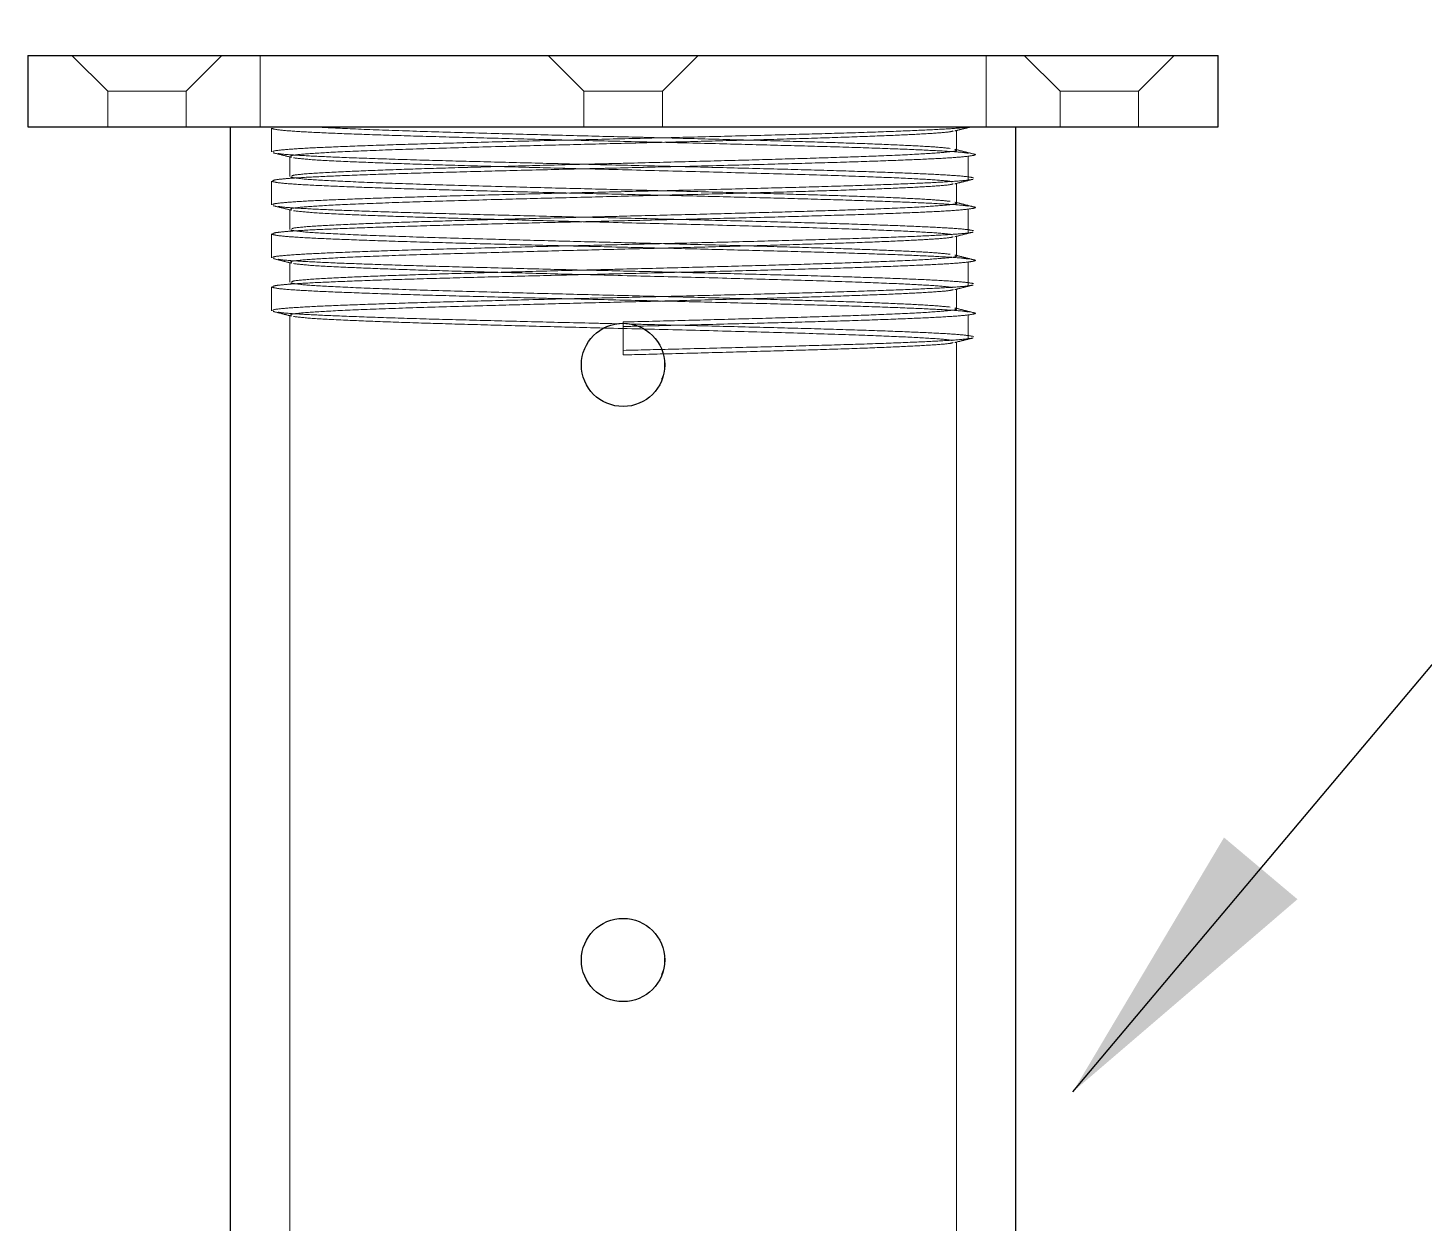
# Model space of a CAD drawing. Header units: millimetres. Extents: x 4892990 to 5673724, y 2128419 to 2381812.
# Drawn here: x 5652444.8 to 5652728.6, y 2380016.1 to 2380259.1 of the extents above; entities that cross this region are included whole.
import ezdxf

# ---------------------------------------------------------------- set-up
doc = ezdxf.new("R2010")
doc.units = ezdxf.units.MM
doc.header["$LTSCALE"] = 1000
doc.linetypes.add('HIDDEN', pattern=[0.375, 0.25, -0.125])
doc.layers.get('0').update_dxf_attribs({"linetype": 'CONTINUOUS'})
doc.dimstyles.new('SLDDIMSTYLE6', dxfattribs={"dimtxt": 0.18, "dimasz": 59.345215, "dimexe": 0, "dimexo": 0.0625, "dimgap": 0, "dimtad": 0, "dimtih": 1, "dimtoh": 1, "dimdec": 0, "dimrnd": 1e-09, "dimzin": 0, "dimdsep": 46, "dimsah": 1, "dimcen": 0.09, "dimadec": 0, "dimazin": 0, "dimtfac": 59.345215, "dimtdec": 0, "dimtofl": 0, "dimtmove": 0, "dimatfit": 3, "dimfxl": 1, "dimfrac": 2, "dimtolj": 1, "dimtzin": 0, "dimarcsym": 0})

msp = doc.modelspace()

# ---------------------------------------------------------------- linework, layer by layer
at = {"color": 7, "linetype": 'Continuous', "lineweight": 25, "ltscale": 20}
for p, q in [((5652444.79, 2380253.53), (5652444.79, 2380239.01)), ((5652444.79, 2380253.53), (5652686.79, 2380253.53)), ((5652686.79, 2380239.01), (5652686.79, 2380253.53)), ((5652444.79, 2380239.01), (5652686.79, 2380239.01)), ((5652485.93, 2380239.01), (5652485.93, 2379890.53)), ((5652645.65, 2379890.53), (5652645.65, 2380239.01))]:
    msp.add_line(p, q, dxfattribs=at)
at = {"color": 7, "linetype": 'HIDDEN', "lineweight": 18, "ltscale": 20}
for p, q in [((5652453.75, 2380253.53), (5652461.01, 2380246.27)), ((5652476.98, 2380246.27), (5652484.24, 2380253.53)), ((5652491.98, 2380253.53), (5652491.98, 2380239.01)), ((5652550.55, 2380253.53), (5652557.81, 2380246.27)), ((5652573.78, 2380246.27), (5652581.04, 2380253.53)), ((5652639.6, 2380239.01), (5652639.6, 2380253.53)), ((5652647.35, 2380253.53), (5652654.61, 2380246.27)), ((5652670.58, 2380246.27), (5652677.84, 2380253.53)), ((5652461.01, 2380246.27), (5652476.98, 2380246.27)), ((5652461.01, 2380246.27), (5652461.01, 2380239.01)), ((5652476.98, 2380239.01), (5652476.98, 2380246.27)), ((5652557.81, 2380246.27), (5652573.78, 2380246.27)), ((5652557.81, 2380246.27), (5652557.81, 2380239.01)), ((5652573.78, 2380239.01), (5652573.78, 2380246.27)), ((5652654.61, 2380246.27), (5652670.58, 2380246.27)), ((5652654.61, 2380246.27), (5652654.61, 2380239.01)), ((5652670.58, 2380239.01), (5652670.58, 2380246.27)), ((5652494.32, 2380238.74), (5652494.32, 2380233.9)), ((5652633.55, 2380234.29), (5652633.55, 2380238.35)), ((5652498.03, 2380232.97), (5652498.03, 2380228.91)), ((5652635.91, 2380228.19), (5652635.91, 2380233.03)), ((5652494.32, 2380227.98), (5652494.32, 2380223.14)), ((5652633.55, 2380223.53), (5652633.55, 2380227.59)), ((5652498.03, 2380222.21), (5652498.03, 2380218.16)), ((5652635.91, 2380217.43), (5652635.91, 2380222.27)), ((5652494.32, 2380217.23), (5652494.32, 2380212.39)), ((5652633.55, 2380212.78), (5652633.55, 2380216.84)), ((5652498.03, 2380211.46), (5652498.03, 2380207.4)), ((5652635.91, 2380206.67), (5652635.91, 2380211.51)), ((5652494.32, 2380206.47), (5652494.32, 2380201.63)), ((5652633.55, 2380202.02), (5652633.55, 2380206.08)), ((5652498.03, 2380200.7), (5652498.03, 2379890.53)), ((5652635.91, 2380195.92), (5652635.91, 2380200.76)), ((5652565.79, 2380199.33), (5652565.79, 2380198.4)), ((5652565.79, 2380192.64), (5652565.79, 2380199.33)), ((5652565.79, 2380198.4), (5652565.79, 2380193.56)), ((5652633.55, 2379890.53), (5652633.55, 2380195.32)), ((5652565.79, 2380193.56), (5652565.79, 2380192.64))]:
    msp.add_line(p, q, dxfattribs=at)
at = {"color": 7, "linetype": 'Continuous', "lineweight": 25, "ltscale": 400}
for centre in [(5652565.79, 2380190.61), (5652565.79, 2380069.61)]:
    msp.add_circle(centre, 8.47, dxfattribs=at)
at = {"color": 7, "linetype": 'HIDDEN', "lineweight": 18, "ltscale": 20}
for points, knots in [([(5652494.35, 2380238.69), (5652494.71, 2380238.58), (5652495.45, 2380238.37), (5652499.67, 2380238.04), (5652505.9, 2380237.74), (5652514, 2380237.43), (5652523.56, 2380237.12), (5652534.44, 2380236.83), (5652546.29, 2380236.52), (5652558.75, 2380236.21), (5652571.43, 2380235.92), (5652583.94, 2380235.61), (5652595.87, 2380235.3), (5652606.88, 2380235.01), (5652616.59, 2380234.7), (5652624.76, 2380234.4), (5652630.97, 2380234.1), (5652634.82, 2380233.85), (5652635.71, 2380233.69), (5652636.01, 2380233.64)], [0, 0, 0, 0, 0.063414, 0.127105, 0.190153, 0.250241, 0.310434, 0.370025, 0.430134, 0.490312, 0.549898, 0.610026, 0.670189, 0.729772, 0.789918, 0.850065, 0.909647, 0.96981, 1, 1, 1, 1]), ([(5652636.38, 2380239.01), (5652636.22, 2380238.98), (5652635.36, 2380238.86), (5652632.69, 2380238.63), (5652627.06, 2380238.34), (5652619.5, 2380238.03), (5652610.28, 2380237.73), (5652599.66, 2380237.43), (5652588, 2380237.13), (5652575.64, 2380236.82), (5652562.97, 2380236.52), (5652550.4, 2380236.22), (5652538.3, 2380235.91), (5652527.06, 2380235.61), (5652517.02, 2380235.31), (5652508.51, 2380235), (5652501.77, 2380234.71), (5652497.09, 2380234.4), (5652494.56, 2380234.13), (5652494.56, 2380233.96), (5652494.56, 2380233.9)], [0, 0, 0, 0, 0.012723, 0.072245, 0.131213, 0.19042, 0.249937, 0.308883, 0.368118, 0.427629, 0.486555, 0.545816, 0.605319, 0.664228, 0.723515, 0.783009, 0.841902, 0.901213, 0.960697, 1, 1, 1, 1]), ([(5652632.91, 2380238.18), (5652632.75, 2380238.12), (5652632.31, 2380237.97), (5652629.15, 2380237.7), (5652623.89, 2380237.41), (5652616.71, 2380237.11), (5652607.97, 2380236.8), (5652597.9, 2380236.5), (5652586.84, 2380236.2), (5652575.13, 2380235.89), (5652563.12, 2380235.59), (5652551.2, 2380235.29), (5652538.78, 2380234.96), (5652526.45, 2380234.61), (5652515.19, 2380234.23), (5652506.32, 2380233.85), (5652500.56, 2380233.47), (5652497.89, 2380233.18), (5652498.3, 2380233.01), (5652498.4, 2380232.97)], [0, 0, 0, 0, 0.0317951, 0.0901864, 0.1480343, 0.2061163, 0.2645025, 0.3223286, 0.3804379, 0.4388179, 0.4966244, 0.5547599, 0.6131324, 0.6853408, 0.7581899, 0.830648, 0.9031929, 0.9760005, 1, 1, 1, 1]), ([(5652632.26, 2380234.62), (5652631.27, 2380234.73), (5652629.32, 2380234.93), (5652623.84, 2380235.23), (5652616.72, 2380235.53), (5652607.96, 2380235.84), (5652597.9, 2380236.13), (5652586.84, 2380236.44), (5652575.13, 2380236.75), (5652563.12, 2380237.04), (5652551.2, 2380237.34), (5652538.78, 2380237.68), (5652526.45, 2380238.02), (5652515.21, 2380238.41), (5652507.46, 2380238.73), (5652504.19, 2380238.93), (5652502.97, 2380239.01)], [0, 0, 0, 0, 0.069345, 0.138044, 0.207021, 0.27636, 0.345034, 0.414043, 0.483375, 0.552025, 0.621066, 0.690388, 0.776142, 0.862657, 0.948707, 1, 1, 1, 1]), ([(5652633.22, 2380238.18), (5652633.84, 2380238.33), (5652634.9, 2380238.6), (5652635.95, 2380238.86), (5652636.38, 2380238.97)], [0, 0, 0, 0, 0.589915, 1, 1, 1, 1]), ([(5652636.94, 2380233.52), (5652636.32, 2380233.68), (5652635.08, 2380233.99), (5652633.84, 2380234.3), (5652633.21, 2380234.46)], [0, 0, 0, 0, 0.500052, 1, 1, 1, 1]), ([(5652636.84, 2380233.52), (5652636.92, 2380233.51), (5652637.71, 2380233.4), (5652637.15, 2380233.2), (5652634.98, 2380232.89), (5652630.43, 2380232.58), (5652623.92, 2380232.29), (5652615.59, 2380231.98), (5652605.71, 2380231.68), (5652594.58, 2380231.38), (5652582.57, 2380231.07), (5652570.02, 2380230.77), (5652557.35, 2380230.47), (5652544.94, 2380230.17), (5652533.18, 2380229.86), (5652522.43, 2380229.57), (5652513.03, 2380229.26), (5652505.29, 2380228.95), (5652500.07, 2380228.69), (5652496.88, 2380228.45), (5652494.82, 2380228.24), (5652494.64, 2380228.09), (5652494.55, 2380228.01)], [0, 0, 0, 0, 0.0054093, 0.0599092, 0.1149519, 0.1699308, 0.2244352, 0.2794911, 0.334451, 0.3889624, 0.44403, 0.4989699, 0.5534905, 0.6085688, 0.6634875, 0.7180196, 0.7731074, 0.8280036, 0.8825496, 0.9190541, 0.9555884, 1, 1, 1, 1]), ([(5652494.64, 2380233.74), (5652495.26, 2380233.58), (5652496.5, 2380233.27), (5652497.75, 2380232.96), (5652498.37, 2380232.8)], [0, 0, 0, 0, 0.500056, 1, 1, 1, 1]), ([(5652495.65, 2380233.6), (5652495.84, 2380233.56), (5652496.56, 2380233.43), (5652500.06, 2380233.19), (5652506.03, 2380232.89), (5652514.01, 2380232.59), (5652523.56, 2380232.28), (5652534.44, 2380231.99), (5652546.29, 2380231.68), (5652558.75, 2380231.37), (5652571.43, 2380231.08), (5652583.94, 2380230.77), (5652595.87, 2380230.46), (5652606.87, 2380230.17), (5652616.6, 2380229.86), (5652624.74, 2380229.56), (5652631.01, 2380229.26), (5652635.42, 2380228.96), (5652636.51, 2380228.75), (5652637.05, 2380228.65)], [0, 0, 0, 0, 0.02112, 0.082536, 0.143332, 0.204628, 0.266031, 0.326819, 0.388137, 0.449525, 0.510308, 0.571645, 0.633018, 0.693799, 0.755154, 0.81651, 0.87729, 0.938663, 1, 1, 1, 1]), ([(5652498.44, 2380228.94), (5652498.45, 2380229.01), (5652498.46, 2380229.21), (5652502.15, 2380229.54), (5652508.52, 2380229.89), (5652516.7, 2380230.22), (5652525.76, 2380230.53), (5652536.07, 2380230.82), (5652547.3, 2380231.13), (5652557.38, 2380231.39), (5652567.57, 2380231.64), (5652577.77, 2380231.9), (5652589.37, 2380232.21), (5652600.23, 2380232.51), (5652610.03, 2380232.81), (5652619.13, 2380233.14), (5652626.87, 2380233.49), (5652631.85, 2380233.87), (5652633.97, 2380234.14), (5652633.45, 2380234.27), (5652633.39, 2380234.29)], [0, 0, 0, 0, 0.0414465, 0.1124465, 0.1827948, 0.2394915, 0.2962872, 0.3525139, 0.4092301, 0.4660123, 0.4972884, 0.5537242, 0.6105872, 0.6669921, 0.7234594, 0.7803211, 0.850689, 0.9215319, 0.9922468, 1, 1, 1, 1]), ([(5652498.76, 2380232.72), (5652499.81, 2380232.59), (5652501.91, 2380232.33), (5652508.57, 2380231.99), (5652516.68, 2380231.66), (5652525.76, 2380231.35), (5652536.07, 2380231.06), (5652547.3, 2380230.75), (5652560.09, 2380230.42), (5652574.17, 2380230.07), (5652588.8, 2380229.69), (5652602.34, 2380229.32), (5652613.74, 2380228.95), (5652622.71, 2380228.59), (5652628.86, 2380228.26), (5652632.2, 2380227.99), (5652632.62, 2380227.85), (5652632.72, 2380227.81)], [0, 0, 0, 0, 0.077428, 0.154145, 0.215975, 0.277912, 0.33923, 0.401081, 0.463003, 0.539671, 0.617083, 0.693875, 0.771067, 0.841333, 0.911079, 0.978887, 1, 1, 1, 1]), ([(5652632.26, 2380223.87), (5652631.27, 2380223.97), (5652629.32, 2380224.17), (5652623.84, 2380224.47), (5652616.72, 2380224.77), (5652607.96, 2380225.08), (5652597.9, 2380225.38), (5652586.84, 2380225.68), (5652575.13, 2380225.99), (5652563.12, 2380226.29), (5652551.2, 2380226.59), (5652538.78, 2380226.92), (5652526.46, 2380227.27), (5652515.17, 2380227.65), (5652506.4, 2380228.03), (5652500.27, 2380228.4), (5652498.9, 2380228.66), (5652498.21, 2380228.79)], [0, 0, 0, 0, 0.061842, 0.123108, 0.184622, 0.246459, 0.307702, 0.369245, 0.431074, 0.492297, 0.553868, 0.615689, 0.692165, 0.769319, 0.846058, 0.92289, 1, 1, 1, 1]), ([(5652494.35, 2380227.93), (5652494.71, 2380227.83), (5652495.45, 2380227.62), (5652499.67, 2380227.29), (5652505.9, 2380226.98), (5652514, 2380226.67), (5652523.56, 2380226.36), (5652534.44, 2380226.07), (5652546.29, 2380225.76), (5652558.75, 2380225.46), (5652571.43, 2380225.16), (5652583.94, 2380224.86), (5652595.87, 2380224.55), (5652606.88, 2380224.25), (5652616.59, 2380223.95), (5652624.76, 2380223.64), (5652630.97, 2380223.35), (5652634.82, 2380223.09), (5652635.71, 2380222.94), (5652636.01, 2380222.89)], [0, 0, 0, 0, 0.063414, 0.127105, 0.190153, 0.250241, 0.310434, 0.370025, 0.430134, 0.490312, 0.549898, 0.610026, 0.670189, 0.729772, 0.789918, 0.850065, 0.909647, 0.96981, 1, 1, 1, 1]), ([(5652636.93, 2380228.36), (5652636.93, 2380228.36), (5652636.92, 2380228.32), (5652636.46, 2380228.26), (5652635.37, 2380228.11), (5652632.68, 2380227.88), (5652627.06, 2380227.58), (5652619.5, 2380227.28), (5652610.28, 2380226.97), (5652599.66, 2380226.67), (5652588, 2380226.37), (5652575.64, 2380226.06), (5652562.97, 2380225.77), (5652550.4, 2380225.46), (5652538.3, 2380225.15), (5652527.06, 2380224.86), (5652517.02, 2380224.55), (5652508.51, 2380224.25), (5652501.77, 2380223.95), (5652497.09, 2380223.65), (5652494.56, 2380223.37), (5652494.56, 2380223.21), (5652494.56, 2380223.14)], [0, 0, 0, 0, 0.001125, 0.020994, 0.033449, 0.091722, 0.149452, 0.207416, 0.265684, 0.323392, 0.381383, 0.439645, 0.497334, 0.555351, 0.613605, 0.671277, 0.729319, 0.787564, 0.845221, 0.903287, 0.961522, 1, 1, 1, 1]), ([(5652632.91, 2380227.42), (5652632.75, 2380227.37), (5652632.31, 2380227.21), (5652629.15, 2380226.95), (5652623.89, 2380226.65), (5652616.71, 2380226.35), (5652607.97, 2380226.04), (5652597.9, 2380225.74), (5652586.84, 2380225.44), (5652575.13, 2380225.13), (5652563.12, 2380224.84), (5652551.2, 2380224.53), (5652538.78, 2380224.2), (5652526.45, 2380223.86), (5652515.19, 2380223.47), (5652506.32, 2380223.1), (5652500.56, 2380222.72), (5652497.89, 2380222.42), (5652498.3, 2380222.25), (5652498.4, 2380222.21)], [0, 0, 0, 0, 0.031795, 0.090186, 0.148034, 0.206116, 0.264503, 0.322329, 0.380438, 0.438818, 0.496624, 0.55476, 0.613132, 0.685341, 0.75819, 0.830648, 0.903193, 0.976, 1, 1, 1, 1]), ([(5652633.22, 2380227.42), (5652633.84, 2380227.58), (5652635.09, 2380227.89), (5652636.33, 2380228.2), (5652636.95, 2380228.36)], [0, 0, 0, 0, 0.499939, 1, 1, 1, 1]), ([(5652498.44, 2380218.18), (5652498.45, 2380218.26), (5652498.46, 2380218.45), (5652502.15, 2380218.79), (5652508.52, 2380219.13), (5652516.7, 2380219.46), (5652525.76, 2380219.77), (5652536.07, 2380220.07), (5652547.3, 2380220.37), (5652557.38, 2380220.63), (5652567.57, 2380220.89), (5652577.77, 2380221.14), (5652589.37, 2380221.45), (5652600.23, 2380221.75), (5652610.03, 2380222.05), (5652619.13, 2380222.39), (5652626.87, 2380222.73), (5652631.85, 2380223.11), (5652633.97, 2380223.38), (5652633.45, 2380223.52), (5652633.39, 2380223.53)], [0, 0, 0, 0, 0.041447, 0.112446, 0.182795, 0.239492, 0.296287, 0.352514, 0.40923, 0.466012, 0.497288, 0.553724, 0.610587, 0.666992, 0.723459, 0.780321, 0.850689, 0.921532, 0.992247, 1, 1, 1, 1]), ([(5652636.94, 2380222.76), (5652636.32, 2380222.92), (5652635.08, 2380223.23), (5652633.84, 2380223.55), (5652633.21, 2380223.7)], [0, 0, 0, 0, 0.500057, 1, 1, 1, 1]), ([(5652636.84, 2380222.77), (5652636.92, 2380222.76), (5652637.71, 2380222.64), (5652637.15, 2380222.44), (5652634.98, 2380222.13), (5652630.43, 2380221.83), (5652623.92, 2380221.53), (5652615.59, 2380221.23), (5652605.71, 2380220.92), (5652594.58, 2380220.62), (5652582.57, 2380220.32), (5652570.02, 2380220.01), (5652557.35, 2380219.72), (5652544.94, 2380219.41), (5652533.18, 2380219.11), (5652522.43, 2380218.81), (5652513.03, 2380218.5), (5652505.29, 2380218.2), (5652500.07, 2380217.94), (5652496.88, 2380217.7), (5652494.82, 2380217.48), (5652494.64, 2380217.33), (5652494.55, 2380217.25)], [0, 0, 0, 0, 0.005409, 0.059909, 0.114952, 0.169931, 0.224435, 0.279491, 0.334451, 0.388962, 0.44403, 0.49897, 0.55349, 0.608569, 0.663487, 0.71802, 0.773107, 0.828004, 0.88255, 0.919054, 0.955588, 1, 1, 1, 1]), ([(5652494.64, 2380222.98), (5652495.26, 2380222.83), (5652496.5, 2380222.51), (5652497.75, 2380222.2), (5652498.37, 2380222.05)], [0, 0, 0, 0, 0.500056, 1, 1, 1, 1]), ([(5652495.65, 2380222.84), (5652495.84, 2380222.81), (5652496.56, 2380222.67), (5652500.06, 2380222.43), (5652506.03, 2380222.14), (5652514.01, 2380221.83), (5652523.56, 2380221.52), (5652534.44, 2380221.23), (5652546.29, 2380220.92), (5652558.75, 2380220.62), (5652571.43, 2380220.32), (5652583.94, 2380220.02), (5652595.87, 2380219.71), (5652606.87, 2380219.41), (5652616.6, 2380219.11), (5652624.74, 2380218.8), (5652631.01, 2380218.51), (5652635.42, 2380218.2), (5652636.51, 2380218), (5652637.05, 2380217.9)], [0, 0, 0, 0, 0.02112, 0.082536, 0.143332, 0.204628, 0.266031, 0.326819, 0.388137, 0.449525, 0.510308, 0.571645, 0.633018, 0.693799, 0.755154, 0.81651, 0.87729, 0.938663, 1, 1, 1, 1]), ([(5652498.76, 2380221.96), (5652499.81, 2380221.84), (5652501.91, 2380221.58), (5652508.57, 2380221.23), (5652516.68, 2380220.9), (5652525.76, 2380220.6), (5652536.07, 2380220.3), (5652547.3, 2380220), (5652560.09, 2380219.66), (5652574.17, 2380219.32), (5652588.8, 2380218.93), (5652602.34, 2380218.56), (5652613.74, 2380218.19), (5652622.71, 2380217.83), (5652628.86, 2380217.5), (5652632.2, 2380217.23), (5652632.62, 2380217.09), (5652632.72, 2380217.06)], [0, 0, 0, 0, 0.077428, 0.154145, 0.215975, 0.277912, 0.33923, 0.401081, 0.463003, 0.539671, 0.617083, 0.693875, 0.771067, 0.841333, 0.911079, 0.978887, 1, 1, 1, 1]), ([(5652636.93, 2380217.6), (5652636.93, 2380217.6), (5652636.92, 2380217.57), (5652636.46, 2380217.51), (5652635.37, 2380217.35), (5652632.68, 2380217.12), (5652627.06, 2380216.82), (5652619.5, 2380216.52), (5652610.28, 2380216.21), (5652599.66, 2380215.92), (5652588, 2380215.61), (5652575.64, 2380215.31), (5652562.97, 2380215.01), (5652550.4, 2380214.71), (5652538.3, 2380214.4), (5652527.06, 2380214.1), (5652517.02, 2380213.8), (5652508.51, 2380213.49), (5652501.77, 2380213.2), (5652497.09, 2380212.89), (5652494.56, 2380212.62), (5652494.56, 2380212.45), (5652494.56, 2380212.39)], [0, 0, 0, 0, 0.001125, 0.020994, 0.033449, 0.091722, 0.149452, 0.207416, 0.265684, 0.323392, 0.381383, 0.439645, 0.497334, 0.555351, 0.613605, 0.671277, 0.729319, 0.787564, 0.845221, 0.903287, 0.961522, 1, 1, 1, 1]), ([(5652632.26, 2380213.11), (5652631.27, 2380213.21), (5652629.32, 2380213.42), (5652623.84, 2380213.72), (5652616.72, 2380214.02), (5652607.96, 2380214.33), (5652597.9, 2380214.62), (5652586.84, 2380214.93), (5652575.13, 2380215.23), (5652563.12, 2380215.53), (5652551.2, 2380215.83), (5652538.78, 2380216.17), (5652526.46, 2380216.51), (5652515.17, 2380216.9), (5652506.4, 2380217.27), (5652500.27, 2380217.65), (5652498.9, 2380217.9), (5652498.21, 2380218.03)], [0, 0, 0, 0, 0.061842, 0.123108, 0.184622, 0.246459, 0.307702, 0.369245, 0.431074, 0.492297, 0.553868, 0.615689, 0.692165, 0.769319, 0.846058, 0.92289, 1, 1, 1, 1]), ([(5652633.22, 2380216.67), (5652633.84, 2380216.82), (5652635.09, 2380217.14), (5652636.33, 2380217.45), (5652636.95, 2380217.6)], [0, 0, 0, 0, 0.499939, 1, 1, 1, 1]), ([(5652494.35, 2380217.18), (5652494.71, 2380217.07), (5652495.45, 2380216.86), (5652499.67, 2380216.53), (5652505.9, 2380216.23), (5652514, 2380215.92), (5652523.56, 2380215.61), (5652534.44, 2380215.31), (5652546.29, 2380215.01), (5652558.75, 2380214.7), (5652571.43, 2380214.41), (5652583.94, 2380214.1), (5652595.87, 2380213.79), (5652606.88, 2380213.5), (5652616.59, 2380213.19), (5652624.76, 2380212.89), (5652630.97, 2380212.59), (5652634.82, 2380212.34), (5652635.71, 2380212.18), (5652636.01, 2380212.13)], [0, 0, 0, 0, 0.063414, 0.127105, 0.190153, 0.250241, 0.310434, 0.370025, 0.430134, 0.490312, 0.549897, 0.610026, 0.670189, 0.729772, 0.789918, 0.850065, 0.909647, 0.96981, 1, 1, 1, 1]), ([(5652632.91, 2380216.67), (5652632.75, 2380216.61), (5652632.31, 2380216.46), (5652629.15, 2380216.19), (5652623.89, 2380215.9), (5652616.71, 2380215.59), (5652607.97, 2380215.29), (5652597.9, 2380214.99), (5652586.84, 2380214.69), (5652575.13, 2380214.38), (5652563.12, 2380214.08), (5652551.2, 2380213.78), (5652538.78, 2380213.44), (5652526.45, 2380213.1), (5652515.19, 2380212.72), (5652506.32, 2380212.34), (5652500.56, 2380211.96), (5652497.89, 2380211.66), (5652498.3, 2380211.5), (5652498.4, 2380211.46)], [0, 0, 0, 0, 0.031795, 0.090186, 0.148034, 0.206116, 0.264503, 0.322329, 0.380438, 0.438818, 0.496624, 0.55476, 0.613132, 0.685341, 0.75819, 0.830648, 0.903193, 0.976, 1, 1, 1, 1]), ([(5652636.84, 2380212.01), (5652636.92, 2380212), (5652637.71, 2380211.89), (5652637.15, 2380211.68), (5652634.98, 2380211.38), (5652630.43, 2380211.07), (5652623.92, 2380210.78), (5652615.59, 2380210.47), (5652605.71, 2380210.16), (5652594.58, 2380209.87), (5652582.57, 2380209.56), (5652570.02, 2380209.26), (5652557.35, 2380208.96), (5652544.94, 2380208.65), (5652533.18, 2380208.35), (5652522.43, 2380208.05), (5652513.03, 2380207.75), (5652505.29, 2380207.44), (5652500.07, 2380207.18), (5652496.88, 2380206.94), (5652494.82, 2380206.72), (5652494.64, 2380206.58), (5652494.55, 2380206.5)], [0, 0, 0, 0, 0.005409, 0.059909, 0.114952, 0.169931, 0.224435, 0.279491, 0.334451, 0.388962, 0.44403, 0.49897, 0.55349, 0.608569, 0.663487, 0.71802, 0.773107, 0.828004, 0.88255, 0.919054, 0.955588, 1, 1, 1, 1]), ([(5652494.64, 2380212.23), (5652495.26, 2380212.07), (5652496.5, 2380211.76), (5652497.75, 2380211.45), (5652498.37, 2380211.29)], [0, 0, 0, 0, 0.500061, 1, 1, 1, 1]), ([(5652495.65, 2380212.09), (5652495.84, 2380212.05), (5652496.56, 2380211.92), (5652500.06, 2380211.68), (5652506.03, 2380211.38), (5652514.01, 2380211.08), (5652523.56, 2380210.77), (5652534.44, 2380210.47), (5652546.29, 2380210.17), (5652558.75, 2380209.86), (5652571.43, 2380209.57), (5652583.94, 2380209.26), (5652595.87, 2380208.95), (5652606.87, 2380208.66), (5652616.6, 2380208.35), (5652624.74, 2380208.05), (5652631.01, 2380207.75), (5652635.42, 2380207.44), (5652636.51, 2380207.24), (5652637.05, 2380207.14)], [0, 0, 0, 0, 0.02112, 0.082536, 0.143332, 0.204628, 0.266031, 0.326819, 0.388137, 0.449525, 0.510308, 0.571645, 0.633018, 0.693799, 0.755154, 0.81651, 0.87729, 0.938663, 1, 1, 1, 1]), ([(5652498.44, 2380207.43), (5652498.45, 2380207.5), (5652498.46, 2380207.7), (5652502.15, 2380208.03), (5652508.52, 2380208.38), (5652516.7, 2380208.71), (5652525.76, 2380209.02), (5652536.07, 2380209.31), (5652547.3, 2380209.62), (5652557.38, 2380209.88), (5652567.57, 2380210.13), (5652577.77, 2380210.39), (5652589.37, 2380210.7), (5652600.23, 2380210.99), (5652610.03, 2380211.3), (5652619.13, 2380211.63), (5652626.87, 2380211.97), (5652631.85, 2380212.36), (5652633.97, 2380212.62), (5652633.45, 2380212.76), (5652633.39, 2380212.78)], [0, 0, 0, 0, 0.0414465, 0.1124465, 0.1827948, 0.2394915, 0.2962872, 0.3525139, 0.4092301, 0.4660123, 0.4972884, 0.5537242, 0.6105872, 0.6669921, 0.7234593, 0.7803211, 0.850689, 0.9215319, 0.9922468, 1, 1, 1, 1]), ([(5652636.94, 2380212.01), (5652636.32, 2380212.17), (5652635.08, 2380212.48), (5652633.84, 2380212.79), (5652633.21, 2380212.95)], [0, 0, 0, 0, 0.500057, 1, 1, 1, 1]), ([(5652498.76, 2380211.21), (5652499.81, 2380211.08), (5652501.91, 2380210.82), (5652508.57, 2380210.48), (5652516.68, 2380210.15), (5652525.76, 2380209.84), (5652536.07, 2380209.55), (5652547.3, 2380209.24), (5652560.09, 2380208.91), (5652574.17, 2380208.56), (5652588.8, 2380208.18), (5652602.34, 2380207.81), (5652613.74, 2380207.44), (5652622.71, 2380207.08), (5652628.86, 2380206.75), (5652632.2, 2380206.48), (5652632.62, 2380206.33), (5652632.72, 2380206.3)], [0, 0, 0, 0, 0.077428, 0.154145, 0.215975, 0.277912, 0.33923, 0.40108, 0.463003, 0.539671, 0.617083, 0.693875, 0.771067, 0.841333, 0.911079, 0.978887, 1, 1, 1, 1]), ([(5652494.35, 2380206.42), (5652494.71, 2380206.32), (5652495.45, 2380206.1), (5652499.67, 2380205.78), (5652505.9, 2380205.47), (5652514, 2380205.16), (5652523.56, 2380204.85), (5652534.44, 2380204.56), (5652546.29, 2380204.25), (5652558.75, 2380203.95), (5652571.43, 2380203.65), (5652583.94, 2380203.34), (5652595.87, 2380203.04), (5652606.88, 2380202.74), (5652616.59, 2380202.44), (5652624.76, 2380202.13), (5652630.97, 2380201.84), (5652634.82, 2380201.58), (5652635.71, 2380201.43), (5652636.01, 2380201.38)], [0, 0, 0, 0, 0.063414, 0.127105, 0.190153, 0.250241, 0.310434, 0.370025, 0.430134, 0.490312, 0.549897, 0.610026, 0.670189, 0.729772, 0.789918, 0.850065, 0.909647, 0.96981, 1, 1, 1, 1]), ([(5652636.93, 2380206.85), (5652636.93, 2380206.85), (5652636.92, 2380206.81), (5652636.46, 2380206.75), (5652635.37, 2380206.59), (5652632.68, 2380206.37), (5652627.06, 2380206.07), (5652619.5, 2380205.77), (5652610.28, 2380205.46), (5652599.66, 2380205.16), (5652588, 2380204.86), (5652575.64, 2380204.55), (5652562.97, 2380204.25), (5652550.4, 2380203.95), (5652538.3, 2380203.64), (5652527.06, 2380203.35), (5652517.02, 2380203.04), (5652508.51, 2380202.74), (5652501.77, 2380202.44), (5652497.09, 2380202.14), (5652494.56, 2380201.86), (5652494.56, 2380201.7), (5652494.56, 2380201.63)], [0, 0, 0, 0, 0.001125, 0.020994, 0.033449, 0.091722, 0.149452, 0.207416, 0.265684, 0.323392, 0.381383, 0.439645, 0.497334, 0.555351, 0.613605, 0.671277, 0.729319, 0.787564, 0.845221, 0.903287, 0.961522, 1, 1, 1, 1]), ([(5652632.26, 2380202.36), (5652631.27, 2380202.46), (5652629.32, 2380202.66), (5652623.84, 2380202.96), (5652616.72, 2380203.26), (5652607.96, 2380203.57), (5652597.9, 2380203.87), (5652586.84, 2380204.17), (5652575.13, 2380204.48), (5652563.12, 2380204.78), (5652551.2, 2380205.08), (5652538.78, 2380205.41), (5652526.46, 2380205.76), (5652515.17, 2380206.14), (5652506.4, 2380206.52), (5652500.27, 2380206.89), (5652498.9, 2380207.15), (5652498.21, 2380207.28)], [0, 0, 0, 0, 0.061842, 0.123108, 0.184622, 0.246459, 0.307702, 0.369245, 0.431074, 0.492297, 0.553868, 0.615689, 0.692165, 0.769319, 0.846058, 0.92289, 1, 1, 1, 1]), ([(5652633.22, 2380205.91), (5652633.84, 2380206.07), (5652635.09, 2380206.38), (5652636.33, 2380206.69), (5652636.95, 2380206.85)], [0, 0, 0, 0, 0.499944, 1, 1, 1, 1]), ([(5652632.91, 2380205.91), (5652632.75, 2380205.86), (5652632.31, 2380205.7), (5652629.15, 2380205.44), (5652623.89, 2380205.14), (5652616.71, 2380204.84), (5652607.97, 2380204.53), (5652597.9, 2380204.23), (5652586.84, 2380203.93), (5652575.13, 2380203.62), (5652563.12, 2380203.33), (5652551.2, 2380203.02), (5652538.78, 2380202.69), (5652526.45, 2380202.35), (5652515.19, 2380201.96), (5652506.32, 2380201.59), (5652500.56, 2380201.21), (5652497.89, 2380200.91), (5652498.3, 2380200.74), (5652498.4, 2380200.7)], [0, 0, 0, 0, 0.0317951, 0.0901864, 0.1480343, 0.2061163, 0.2645025, 0.3223286, 0.3804379, 0.4388179, 0.4966244, 0.5547599, 0.6131323, 0.6853408, 0.7581899, 0.830648, 0.9031929, 0.9760005, 1, 1, 1, 1]), ([(5652494.64, 2380201.47), (5652495.26, 2380201.32), (5652496.5, 2380201), (5652497.75, 2380200.69), (5652498.37, 2380200.53)], [0, 0, 0, 0, 0.500061, 1, 1, 1, 1]), ([(5652495.65, 2380201.33), (5652495.84, 2380201.3), (5652496.56, 2380201.16), (5652500.06, 2380200.92), (5652506.03, 2380200.63), (5652514.01, 2380200.32), (5652523.56, 2380200.01), (5652534.44, 2380199.72), (5652546.29, 2380199.41), (5652556.67, 2380199.16), (5652562.97, 2380199.01), (5652565.05, 2380198.96)], [0, 0, 0, 0, 0.044028, 0.172062, 0.298803, 0.426586, 0.554593, 0.681317, 0.809145, 0.937121, 1, 1, 1, 1]), ([(5652498.76, 2380200.45), (5652499.81, 2380200.32), (5652501.91, 2380200.07), (5652508.57, 2380199.72), (5652516.68, 2380199.39), (5652525.76, 2380199.08), (5652536.07, 2380198.79), (5652547.3, 2380198.48), (5652560.09, 2380198.15), (5652574.17, 2380197.81), (5652588.8, 2380197.42), (5652602.34, 2380197.05), (5652613.74, 2380196.68), (5652622.71, 2380196.32), (5652628.86, 2380195.99), (5652632.2, 2380195.72), (5652632.62, 2380195.58), (5652632.72, 2380195.55)], [0, 0, 0, 0, 0.077428, 0.154145, 0.215975, 0.277912, 0.33923, 0.40108, 0.463003, 0.539671, 0.617083, 0.693875, 0.771067, 0.841333, 0.911079, 0.978887, 1, 1, 1, 1]), ([(5652565.79, 2380199.33), (5652569.78, 2380199.43), (5652577.77, 2380199.63), (5652589.37, 2380199.94), (5652600.23, 2380200.24), (5652610.03, 2380200.54), (5652619.13, 2380200.87), (5652626.87, 2380201.22), (5652631.85, 2380201.6), (5652633.97, 2380201.87), (5652633.45, 2380202.01), (5652633.39, 2380202.02)], [0, 0, 0, 0, 0.112263, 0.225375, 0.337577, 0.449902, 0.563012, 0.702989, 0.84391, 0.984577, 1, 1, 1, 1]), ([(5652636.84, 2380201.25), (5652636.92, 2380201.24), (5652637.71, 2380201.13), (5652637.15, 2380200.93), (5652634.98, 2380200.62), (5652630.43, 2380200.32), (5652623.92, 2380200.02), (5652615.59, 2380199.71), (5652605.71, 2380199.41), (5652594.58, 2380199.11), (5652582.57, 2380198.81), (5652572.79, 2380198.57), (5652567.19, 2380198.44), (5652565.79, 2380198.4)], [0, 0, 0, 0, 0.01046, 0.11585, 0.222289, 0.328605, 0.434003, 0.540468, 0.646747, 0.752159, 0.858646, 0.964887, 1, 1, 1, 1]), ([(5652636.94, 2380201.25), (5652636.32, 2380201.41), (5652635.08, 2380201.72), (5652633.84, 2380202.03), (5652633.21, 2380202.19)], [0, 0, 0, 0, 0.500055, 1, 1, 1, 1]), ([(5652566.37, 2380198.93), (5652568.03, 2380198.89), (5652573.92, 2380198.75), (5652583.94, 2380198.5), (5652595.87, 2380198.2), (5652606.87, 2380197.9), (5652616.6, 2380197.6), (5652624.74, 2380197.29), (5652631.01, 2380197), (5652635.42, 2380196.69), (5652636.51, 2380196.49), (5652637.05, 2380196.38)], [0, 0, 0, 0, 0.047138, 0.16649, 0.285912, 0.404181, 0.523569, 0.642957, 0.761226, 0.880648, 1, 1, 1, 1]), ([(5652636.93, 2380196.09), (5652636.93, 2380196.09), (5652636.92, 2380196.06), (5652636.46, 2380196), (5652635.37, 2380195.84), (5652632.68, 2380195.61), (5652627.06, 2380195.31), (5652619.5, 2380195.01), (5652610.28, 2380194.7), (5652599.66, 2380194.41), (5652588, 2380194.1), (5652576.54, 2380193.82), (5652569.05, 2380193.64), (5652565.79, 2380193.56)], [0, 0, 0, 0, 0.002322, 0.043323, 0.069027, 0.189279, 0.308412, 0.428027, 0.548269, 0.667357, 0.787029, 0.907258, 1, 1, 1, 1]), ([(5652632.91, 2380195.16), (5652632.75, 2380195.1), (5652632.31, 2380194.94), (5652629.15, 2380194.68), (5652623.89, 2380194.39), (5652616.71, 2380194.08), (5652607.97, 2380193.77), (5652597.9, 2380193.48), (5652586.84, 2380193.18), (5652575.98, 2380192.89), (5652568.89, 2380192.71), (5652565.79, 2380192.64)], [0, 0, 0, 0, 0.065713, 0.186393, 0.30595, 0.425991, 0.546661, 0.666173, 0.786271, 0.906927, 1, 1, 1, 1]), ([(5652633.22, 2380195.16), (5652633.84, 2380195.31), (5652635.09, 2380195.62), (5652636.33, 2380195.94), (5652636.95, 2380196.09)], [0, 0, 0, 0, 0.499944, 1, 1, 1, 1]), ([(5652557.32, 2380190.61), (5652557.33, 2380191.59), (5652557.35, 2380192.58), (5652557.81, 2380193.42), (5652557.81, 2380193.43)], [0, 0, 0, 0, 0.988327, 1, 1, 1, 1]), ([(5652574.18, 2380191.01), (5652574.22, 2380190.23), (5652574.28, 2380189.06), (5652573.78, 2380188.02), (5652573.62, 2380187.68)], [0, 0, 0, 0, 0.673419, 1, 1, 1, 1]), ([(5652557.32, 2380069.61), (5652557.33, 2380070.59), (5652557.35, 2380071.58), (5652557.81, 2380072.42), (5652557.81, 2380072.43)], [0, 0, 0, 0, 0.988305, 1, 1, 1, 1]), ([(5652574.18, 2380070.01), (5652574.22, 2380069.23), (5652574.28, 2380068.06), (5652573.78, 2380067.02), (5652573.62, 2380066.68)], [0, 0, 0, 0, 0.673425, 1, 1, 1, 1])]:
    msp.add_open_spline(points, degree=3, knots=knots, dxfattribs=at)

# ---------------------------------------------------------------- leaders
at = {"color": 7, "linetype": 'Continuous', "lineweight": 0, "ltscale": 20}
msp.add_leader([(5652657.23, 2380042.81), (5652932.45, 2380370.16)], dimstyle='SLDDIMSTYLE6', dxfattribs=at)

doc.saveas('drawing.dxf')
